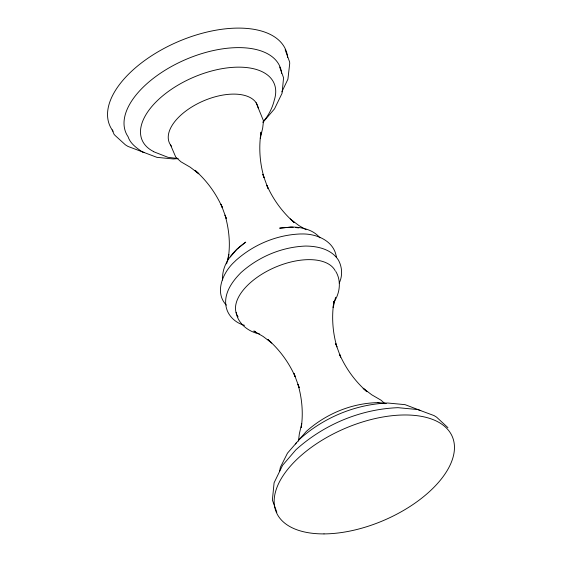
<?xml version="1.0" encoding="UTF-8"?>
<svg xmlns="http://www.w3.org/2000/svg" width="562" height="562" viewBox="0 0 562 562"><rect width="100%" height="100%" fill="white"/><g stroke="black" fill="none" stroke-linecap="round" stroke-linejoin="round"><path stroke-width="0.84" d="M228.263 258.949L228.432 257.319M228.601 255.682C230.413 242.103 228.762 228.249 225.039 215.113L226.233 218.4L221.049 204.224L222.215 207.427C215.977 193.251 206.668 180.535 195.035 170.307L198.836 173.77L190.209 167.202L180.908 161.772L175.758 157.086L170.553 144.996M301.26 427.387C303.389 413.014 301.998 398.282 297.979 384.359L299.174 387.632L293.996 373.463L295.162 376.659C288.917 362.483 279.595 349.761 267.948 339.546L271.748 343.003L263.114 336.448L253.799 331.025L255.345 331.608M228.27 259.047L228.446 257.515M228.622 255.984L228.804 254.453L226.619 263.852M279.644 471.188L280.361 467.324L287.477 453.155L306.248 431.497C325.335 414.271 350.407 403.671 376.147 402.666L378.872 402.673M298.485 441.114L299.314 433.962L301.71 423.713L301.267 427.542M335.577 297.298L333.182 307.547L333.898 301.422C331.531 316.589 332.578 332.177 336.912 346.902L335.718 343.621L340.614 357.01M281.857 91.866L287.906 79.221L289.718 63.52L289.613 61.968L285.145 49.716M339.237 283.044C342.736 275.78 342.272 266.978 338.331 259.96C331.496 249.458 318.422 246.304 306.641 246.072L305.58 246.058C281.717 246.992 258.478 256.82 240.789 272.788L240.122 273.504C231.741 282.04 223.746 293.708 226.015 306.29C227.645 315.711 235.506 323.045 244.568 325.328M333.954 302.005C339.968 293.069 341.492 280.852 335.746 271.369M295.436 443.966L296.469 442.645M263.079 121.715C268.559 115.603 272.458 107.862 274.354 99.917A71.838 37.429 -23.3 0 0 193.539 77.268A71.838 37.429 -23.3 0 0 153.7 151.607M230.265 257.017L236.855 249.317L245.742 242.124L245.39 242.391C233.202 250.891 221.484 264.126 222.636 280.052M262.868 122.432L274.523 108.845L282.068 93.278L283.571 77.774L279.658 67.054M298.513 440.257L299.132 439.568C323.326 417.728 355.107 404.296 387.745 403.017L405.069 404.654L420.783 410.625M177.74 158.646L173.258 158.955L156.931 157.346L127.953 146.415L125.403 144.834L115.161 135.519L114.093 134.36L112.168 129.885M178.098 158.526L168.01 157.332L153.391 151.614M293.174 227.329L290.737 227.09L279.616 228.151L292.31 227.027C302.307 227.224 313.252 229.753 319.918 237.817M295.612 227.568L298.865 227.891M377.509 402.547L386.213 403.404M259.468 333.961C248.58 331.791 238.091 323.916 236.11 312.465M142.994 152.112L144.244 152.45M142.565 152.042C136.805 148.157 130.236 143.612 128.066 136.685A83.808 43.667 -23.3 0 1 187.919 58.581A83.808 43.667 -23.3 0 1 281.646 73.341M306.051 229.718L298.893 225.538L290.273 218.976L294.074 222.433C282.44 212.211 273.132 199.489 266.887 185.32L268.053 188.516L262.868 174.346L264.07 177.627C259.728 162.91 258.675 147.328 261.021 132.161L260.304 138.294L262.686 128.038L263.515 120.886L256.075 102.67M384.956 403.741L381.092 400.228L371.777 394.812L363.143 388.258L366.944 391.707C355.296 381.493 345.974 368.777 339.736 354.601L340.607 356.996M226.36 305.117C213.827 292.135 223.395 271.544 234.916 261.414L235.583 260.698C253.272 244.73 276.511 234.902 300.375 233.968L301.429 233.982C316.223 233.434 334.327 240.775 336.42 257.354M447.935 427.668L436.597 417.166L434.047 415.585L417.756 409.55L397.987 407.675C360.39 409.143 323.782 424.619 295.907 449.783L282.602 465.294L274.094 482.779L272.387 500.075L276.855 512.326M238.098 316.898A53.875 28.072 -23.3 0 1 271.558 268.917A53.875 28.072 -23.3 0 1 335.163 270.68M171.572 146.31A47.889 24.953 -23.3 0 1 202.601 101.286A47.889 24.953 -23.3 0 1 258.197 107.974M113.138 131.22A95.786 49.906 -23.3 0 1 179.138 41.223A95.786 49.906 -23.3 0 1 287.688 57.493M324 533.9A95.786 49.906 -23.3 0 0 454.3 444.366A95.786 49.906 -23.3 0 0 314.615 445.041A95.786 49.906 -23.3 0 0 324 533.9"/></g></svg>
